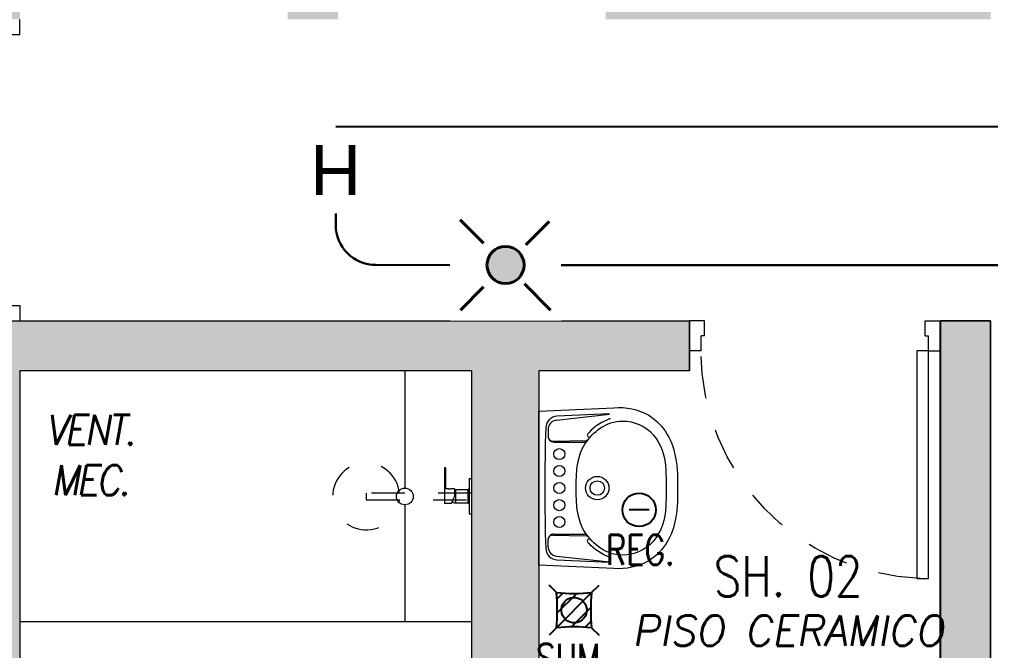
# Model space of a CAD drawing. Header units: millimetres. Extents: x -3 to 53, y -110 to 39.
# Drawn here: x 3.099 to 6, y -46.468 to -44.582 of the extents above; entities that cross this region are included whole.
import ezdxf
from ezdxf.enums import TextEntityAlignment as Align

# ---------------------------------------------------------------- set-up
doc = ezdxf.new("R2010")
doc.units = ezdxf.units.MM
doc.set_wipeout_variables(frame=1)
for name, pattern in [('CONTINUA', [0]), ('HIDDEN2', [0.1875, 0.125, -0.0625]), ('IMPORT-RAYABARRA', [0.85, 0.3, -0.3, 0, -0.25])]:
    doc.linetypes.add(name, pattern=pattern)
for name, color, linetype in [('A-EST HATCH', 8, 'Continuous'), ('A-EST PLACAS', 8, 'Continuous'), ('A-LINEAS', 8, 'Continuous'), ('A-MURO BAJO', 8, 'Continuous'), ('A-SANITARIOS', 8, 'Continuous'), ('A-TEXTO-ACABADO PISO', 8, 'Continuous'), ('A-TEXTO-INDICACIONES', 8, 'Continuous'), ('DLP_MOBILIARIO', 8, 'Continuous'), ('DLP_TEXTO AMBIENTE', 8, 'Continuous')]:
    doc.layers.add(name, color=color, linetype=linetype)
for name, color, linetype, lineweight in [('A-MUROS', 8, 'Continuous', 30), ('MQ.CAN ACI', 5, 'RAYABARRA', 40), ('MQ.CANALI DYA', 3, 'LINEAPERPEN', 30), ('MQ.DETECTOR HUMO', 5, 'Continuous', 30), ('MQ_CAN ACI', 8, 'IMPORT-RAYABARRA', 50)]:
    doc.layers.add(name, color=color, linetype=linetype, lineweight=lineweight)
doc.styles.add('ROMANS', font='ROMANS.shx', dxfattribs={"oblique": 10})
doc.styles.get("Standard").update_dxf_attribs({"font": 'arial.ttf'})
doc.linetypes.add('LINEAPERPEN', pattern='A,0.75,-0.2,["I",Standard,S=0.12,R=0.09,X=0,Y=-0.06],-0.25', length=1.2)
doc.linetypes.add('RAYABARRA', pattern='A,0.3,-0.3,["|",Standard,S=0.1,R=0,X=-0.1,Y=-0.05],-0.25', length=0.85)

# ---------------------------------------------------------------- blocks, each defined once
blk = doc.blocks.new('EST.P11')
at = {"layer": 'A-EST HATCH', "lineweight": 0}
h = blk.add_hatch(color=8, dxfattribs=at)
h.dxf.hatch_style = 1
h.paths.add_polyline_path([(10.5, -2.74), (10.5, 3.375), (12.15, 3.375), (12.15, 3.525), (10.35, 3.525), (10.35, 2.65), (8.85, 2.65), (8.85, 3.15), (8.7, 3.15), (8.7, 2.5), (10.35, 2.5), (10.35, -2.74)])
h.paths.add_polyline_path([(18.45, 7.325), (20.05, 7.325), (20.05, 10.425), (18.85, 10.425), (18.85, 10.575), (20.2, 10.575), (20.2, 7.175), (18.45, 7.175)])
h.paths.add_polyline_path([(17.65, 10.575), (17.5, 10.575), (17.5, 7.175), (17.65, 7.175)])
h.paths.add_polyline_path([(11.85, 11.05), (11.85, 10.9), (12, 10.9), (12, 7.825), (12.15, 7.825), (12.15, 11.05)])
h.paths.add_polyline_path([(22.45, 4.725), (13.05, 4.725), (13.05, 4.875), (16.6, 4.875), (16.6, 6.275), (16.8, 6.275), (16.8, 4.875), (19.7, 4.875), (19.7, 6.275), (19.85, 6.275), (19.85, 4.875), (22.25, 4.875), (22.25, 6.125), (20.6, 6.125), (20.6, 6.275), (22.875, 6.275), (22.875, 6.125), (22.45, 6.125)])
h.paths.add_polyline_path([(15.1, 10.425), (15.1, 7.325), (16.7, 7.325), (16.7, 7.175), (14.95, 7.175), (14.95, 10.575), (16.3, 10.575), (16.3, 10.425)])
h.paths.add_polyline_path([(10.35, 5.75), (8.7, 5.75), (8.7, 5.1), (8.85, 5.1), (8.85, 5.6), (10.35, 5.6), (10.35, 4.725), (12.15, 4.725), (12.15, 4.875), (10.5, 4.875), (10.5, 10.99), (10.35, 10.99)])
h.paths.add_polyline_path([(5.85, 10.9), (5.25, 10.9), (5.25, 11.05), (6, 11.05), (6, 7.65), (4.85, 7.65), (4.85, 7.8), (5.85, 7.8)])
h.paths.add_polyline_path([(4.05, 11.05), (4.05, 7.65), (3.9, 7.65), (3.9, 11.05)])
h.paths.add_polyline_path([(3.1, 7.8), (1.5, 7.8), (1.5, 10.9), (2.7, 10.9), (2.7, 11.05), (1.35, 11.05), (1.35, 7.65), (3.1, 7.65)])
h.paths.add_polyline_path([(4.05, -2.8), (4.05, 0.6), (3.9, 0.6), (3.9, -2.8)])
h.paths.add_polyline_path([(3.1, 0.45), (1.5, 0.45), (1.5, -2.65), (2.7, -2.65), (2.7, -2.8), (1.35, -2.8), (1.35, 0.6), (3.1, 0.6)])
h.paths.add_polyline_path([(8.7, -0.35), (8.85, -0.35), (8.85, -2.65), (9, -2.65), (9, -2.8), (8.7, -2.8)])
h.paths.add_polyline_path([(18.45, 0.925), (20.05, 0.925), (20.05, -2.175), (18.85, -2.175), (18.85, -2.325), (20.2, -2.325), (20.2, 1.075), (18.45, 1.075)])
h.paths.add_polyline_path([(17.65, -2.325), (17.5, -2.325), (17.5, 1.075), (17.65, 1.075)])
h.paths.add_polyline_path([(12.15, -2.8), (11.85, -2.8), (11.85, -2.65), (12, -2.65), (12, 0.425), (12.15, 0.425)])
h.paths.add_polyline_path([(15.1, -2.175), (15.1, 0.925), (16.7, 0.925), (16.7, 1.075), (14.95, 1.075), (14.95, -2.325), (16.3, -2.325), (16.3, -2.175)])
h.paths.add_polyline_path([(6, -2.8), (6, 0.6), (4.85, 0.6), (4.85, 0.45), (5.85, 0.45), (5.85, -2.65), (5.25, -2.65), (5.25, -2.8)])
h.paths.add_polyline_path([(3.0968, 5.55), (2.95, 5.55), (2.95, 6.75), (5.1, 6.75), (5.1, 6.6), (4.65, 6.6), (4.65, 5), (4.45, 5), (4.45, 6.6), (3.1, 6.6), (3.1, 5.55)], flags=17)
h.paths.add_polyline_path([(3.0968, 2.7), (2.95, 2.7), (2.95, 1.5), (5.1, 1.5), (5.1, 1.65), (4.65, 1.65), (4.65, 3.25), (4.45, 3.25), (4.45, 1.65), (3.1, 1.65), (3.1, 2.7)], flags=17)
h.paths.add_polyline_path([(8.8501, 4.2), (6, 4.2), (6, 6.75), (5.85, 6.75), (5.85, 4.2), (3.1, 4.2), (3.1, 4.8), (2.95, 4.8), (2.95, 4.2), (0.15, 4.2), (0.15, 8.25), (0, 8.25), (0, 0), (0.15, 0), (0.15, 4.05), (2.95, 4.05), (2.95, 3.45), (3.1, 3.45), (3.1, 4.05), (5.85, 4.05), (5.85, 1.5), (6, 1.5), (6, 4.05), (8.8501, 4.05)])
h.paths.add_polyline_path([(8.7, 11.05), (8.7, 8.6), (8.85, 8.6), (8.85, 10.9), (9, 10.9), (9, 11.05)])
h.paths.add_polyline_path([(22.9, 4.725), (25, 4.725), (25, 4.875), (23.05, 4.875), (23.05, 8.575), (25, 8.575), (25, 8.725), (23.05, 8.725), (23.05, 10.575), (22.2, 10.575), (22.2, 10.425), (22.9, 10.425)])
h.paths.add_polyline_path([(26.7, 4.725), (26.85, 4.725), (26.85, 8.725), (26.7, 8.725)])
h.paths.add_polyline_path([(47.1, 1.5), (45.2, 1.5), (45.2, 1.65), (46.95, 1.65), (46.95, 4.05), (41.1999, 4.05), (41.1999, 4.2), (46.95, 4.2), (46.95, 6.6), (45.2, 6.6), (45.2, 6.75), (47.1, 6.75)])
h.paths.add_polyline_path([(24.05, 3.525), (25.9, 3.525), (25.9, 3.375), (24.05, 3.375)], flags=17)
h.paths.add_polyline_path([(21.05, 1.975), (21.05, 2.125), (22.85, 2.125), (22.85, 3.375), (20.3, 3.375), (20.3, 1.975), (20.15, 1.975), (20.15, 3.375), (16.8, 3.375), (16.8, 1.975), (16.6, 1.975), (16.6, 3.375), (13.05, 3.375), (13.05, 3.525), (23.05, 3.525), (23.05, 1.975)])
h.paths.add_polyline_path([(23.05, 1.95), (23.05, -1.775), (26.7, -1.775), (26.7, 0.875), (24.35, 0.875), (24.35, 1.425), (24.05, 1.425), (24.05, 1.575), (24.5, 1.575), (24.5, 1.025), (26.7, 1.025), (26.7, 3.525), (26.85, 3.525), (26.85, -1.925), (23.05, -1.925), (23.05, -2.325), (22.2, -2.325), (22.2, -2.175), (22.9, -2.175), (22.9, 1.95)])
h.paths.add_polyline_path([(43.75, 7.8), (45.35, 7.8), (45.35, 7.6), (43.75, 7.6)])
h.paths.add_polyline_path([(43.75, 0.65), (45.35, 0.65), (45.35, 0.45), (43.75, 0.45)])
h.paths.add_polyline_path([(30.85, 2.375), (30.85, 3.525), (29.75, 3.525), (29.75, 2.375), (29.9, 2.375), (29.9, 3.375), (30.75, 3.375), (30.75, 2.375)])
h.paths.add_polyline_path([(39.5497, 4.875), (39.5497, 4.725), (39.7, 4.725), (39.7, 5.6), (41.1999, 5.6), (41.1999, 5.1009), (41.35, 5.1009), (41.35, 5.75), (39.7, 5.75), (39.7, 7.75), (39.55, 7.75), (39.55, 4.875)])
edge = h.paths.add_edge_path()
edge.add_line((30.85, 4.725), (30.85, 4.875))
edge.add_line((30.85, 4.875), (30.85, 5.875))
edge.add_line((30.85, 5.875), (30.75, 5.875))
edge.add_line((30.75, 5.875), (30.75, 4.875))
edge.add_line((30.75, 4.875), (30.35, 4.875))
edge.add_line((30.35, 4.875), (30.35, 5.875))
edge.add_line((30.35, 5.875), (30.2, 5.875))
edge.add_line((30.2, 5.875), (30.2, 4.725))
edge.add_line((30.2, 4.725), (30.85, 4.725))
h.paths.add_polyline_path([(33.45, 5.55), (33.45, 4.95), (33.25, 4.95), (33.25, 5.55), (33.3, 5.55), (33.3, 7.7501), (33.45, 7.7501)])
h.paths.add_polyline_path([(33.45, 2.7), (33.45, 3.3), (33.25, 3.3), (33.25, 2.7), (33.3, 2.7), (33.3, 0.4999), (33.45, 0.4999)])
at = {"layer": 'A-EST PLACAS', "color": 8, "lineweight": 0}
for points in [[(8.8501, 4.2), (6, 4.2), (6, 6.75), (5.85, 6.75), (5.85, 4.2), (3.1, 4.2), (3.1, 4.8), (2.95, 4.8), (2.95, 4.2), (0.15, 4.2), (0.15, 8.25), (0, 8.25), (0, 0), (0.15, 0), (0.15, 4.05), (2.95, 4.05), (2.95, 3.45), (3.1, 3.45), (3.1, 4.05), (5.85, 4.05), (5.85, 1.5), (6, 1.5), (6, 4.05), (8.8501, 4.05)], [(3.0968, 5.55), (2.95, 5.55), (2.95, 6.75), (5.1, 6.75), (5.1, 6.6), (4.65, 6.6), (4.65, 5), (4.45, 5), (4.45, 6.6), (3.1, 6.6), (3.1, 5.55)]]:
    blk.add_lwpolyline(points, close=True, dxfattribs=at)
blk = doc.blocks.new('*U254')
at = {"color": 8}
for p, q in [((-0.0526, 0.0526), (-0.0746, 0.0746)), ((0.0526, 0.0526), (0.0746, 0.0746)), ((-0.0526, -0.0526), (0.0526, 0.0526)), ((-0.051, 0.0331), (-0.0331, 0.051)), ((-0.0501, -0.008), (0.008, 0.05)), ((-0.008, -0.05), (0.0501, 0.008)), ((-0.0526, -0.0526), (-0.0746, -0.0746)), ((0.0331, -0.051), (0.051, -0.0331)), ((0.0526, -0.0526), (0.0746, -0.0746))]:
    blk.add_line(p, q, dxfattribs=at)
for centre, major_axis, start_param, end_param in [((0, 0.5882), (0.1673, 0.5115), 3.359812, 3.55544), ((-0.5912, 0), (-0.5144, 0.1682), 3.360366, 3.554886), ((0, 0), (0.0118, 0.036), 5.813820330443059, 12.09700563762265), ((0.5912, 0), (-0.5144, 0.1682), 0.218773, 0.413293), ((0, -0.5882), (-0.5115, 0.1673), -1.352577, -1.156949)]:
    blk.add_ellipse(centre, major_axis=major_axis, ratio=1, start_param=start_param, end_param=end_param, dxfattribs=at)
at = {"layer": 'A-TEXTO-INDICACIONES', "color": 8, "style": 'ROMANS', "width": 0.75}
blk.add_text('SUM.', height=0.09, dxfattribs=at).set_placement((-0.1125, -0.1903))
blk = doc.blocks.new('*U258')
at = {"color": 8, "linetype": 'Continuous'}
blk.add_line((0.0296, 0), (-0.0296, 0), dxfattribs=at)
blk.add_circle((0, 0), 0.05, dxfattribs=at)
at = {"layer": 'A-TEXTO-INDICACIONES', "color": 8, "style": 'ROMANS', "width": 0.75}
blk.add_text('REG.', height=0.09, dxfattribs=at).set_placement((-0.0994, -0.1644))
blk = doc.blocks.new('IISS P11')
at = {"ltscale": 0.05}
for name, p in [('*U258', (3.6, -4.8651, 0)), ('*U254', (3.4055, -5.1647, 0))]:
    blk.add_blockref(name, p, dxfattribs=at)
blk = doc.blocks.new('TEXTO AMBIENTES P11')
at = {"layer": 'A-TEXTO-ACABADO PISO', "color": 8, "lineweight": 0, "insert": (4.0448, -5.1808), "char_height": 0.09, "attachment_point": 2, "style": 'ROMANS'}
blk.add_mtext_dynamic_manual_height_columns('PISO CERAMICO', width=1.20225, gutter_width=12.5, heights=[0], dxfattribs=at)
at = {"layer": 'DLP_TEXTO AMBIENTE', "color": 8, "lineweight": 0, "style": 'ROMANS', "width": 0.8}
blk.add_text('SH. 02', height=0.12, dxfattribs=at).set_placement((4.0451, -5.1234), align=Align.CENTER)
blk = doc.blocks.new('ducha marsano')
at = {"color": 8, "linetype": 'HIDDEN2', "lineweight": 0, "ltscale": 0.5, "extrusion": (-4.9425e-10, -7.91123e-10, -1)}
for p, q in [((-0.01, 0), (0.01, 0)), ((0.01, 0), (0.01, -0.3155)), ((-0.01, -0.3155), (-0.01, 0)), ((-0.0155, -0.058), (-0.0157, -0.058)), ((0.0225, -0.0515), (-0.0001, -0.0515)), ((0.0225, -0.0515), (0.0225, -0.0627)), ((-0.0205, -0.08), (-0.0205, -0.0601)), ((0.021, -0.0815), (-0.019, -0.0815)), ((0.025, -0.0815), (0.021, -0.0815)), ((0.0225, -0.0682), (0.0225, -0.077)), ((0.0225, -0.077), (0.025, -0.077)), ((0.025, -0.077), (0.0771, -0.077)), ((0.0771, -0.0815), (0.025, -0.0815)), ((0.0771, -0.077), (0.0816, -0.077)), ((0.0816, -0.0815), (0.0771, -0.0815)), ((0.0816, -0.077), (0.082, -0.077)), ((0.082, -0.0815), (0.0816, -0.0815)), ((0.082, -0.077), (0.084, -0.077)), ((0.084, -0.0815), (0.082, -0.0815)), ((0.0855, -0.0785), (0.0855, -0.08)), ((0.01, -0.3155), (-0.01, -0.3155))]:
    blk.add_line(p, q, dxfattribs=at)
for centre, radius, start, end in [((-0.0004, -0.0462), 0.02, 323.9581, 354.9298), ((0.0004, -0.0462), 0.02, 185.0702, 195.2705), ((0.019, -0.08), 0.0015, 270, 360), ((-0.084, -0.0785), 0.0015, 90, 180), ((-0.084, -0.08), 0.0015, 180, 270), ((0, -0.3155), 0.1, 95.7392, 84.2608)]:
    blk.add_arc(centre, radius, start, end, dxfattribs=at)
at = {"color": 8, "linetype": 'HIDDEN2', "lineweight": 0, "ltscale": 0.5, "extrusion": (-4.94252e-10, -7.91124e-10, -1)}
blk.add_ellipse((0, -0.0515), major_axis=(-0.0225, -0.0095), ratio=0.001448, start_param=0.425436, end_param=1.567366, dxfattribs=at)
at = {"color": 8, "linetype": 'HIDDEN2', "lineweight": 0, "ltscale": 0.5}
for points, degree in [([(-0.0305, 0), (0, 0), (0.0305, 0)], 2), ([(0.0305, 0), (0.0415, 0), (0.0525, 0)], 2), ([(0.0525, 0), (0.0525, -0.0038), (0.0525, -0.0075)], 2), ([(-0.0525, 0), (-0.0525, -0.0038), (-0.0525, -0.0075)], 2), ([(-0.0525, 0), (-0.0415, 0), (-0.0305, 0)], 2), ([(-0.0525, -0.0075), (-0.0525, -0.0075), (-0.0525, -0.0075)], 2), ([(0.0305, -0.008), (0, -0.008), (-0.0305, -0.008)], 2), ([(-0.0215, -0.008), (-0.0215, -0.0093), (-0.0215, -0.0105)], 2), ([(-0.021, -0.011), (-0.007, -0.011), (0.007, -0.011), (0.021, -0.011)], 3), ([(-0.02, -0.011), (-0.02, -0.0294), (-0.02, -0.0477)], 2), ([(0.02, -0.011), (0.02, -0.0294), (0.02, -0.0477)], 2), ([(0.0215, -0.008), (0.0215, -0.0093), (0.0215, -0.0105)], 2), ([(-0.0197, -0.048), (0, -0.048), (0.0197, -0.048)], 2)]:
    blk.add_open_spline(points, degree=degree, dxfattribs=at)
for points, weights in [([(-0.0525, -0.0075), (-0.0525, -0.0075), (-0.0525, -0.0075)], [1, 0.990847086912, 0.982266230892]), ([(-0.052, -0.008), (-0.0525, -0.008), (-0.0525, -0.0075)], [1, 0.707106781193, 1]), ([(-0.0215, -0.0105), (-0.0215, -0.011), (-0.021, -0.011)], [1, 0.70710678154, 1]), ([(0.0211, -0.011), (0.0211, -0.011), (0.021, -0.011)], [1, 0.992411795776, 1]), ([(0.052, -0.008), (0.0521, -0.008), (0.0521, -0.008)], [1, 0.992411795771, 1]), ([(-0.02, -0.0477), (-0.02, -0.048), (-0.0197, -0.048)], [1, 0.707106780138, 1]), ([(0.02, -0.0477), (0.02, -0.048), (0.0197, -0.048)], [1, 0.707106779703, 1])]:
    blk.add_rational_spline(points, weights, degree=2, dxfattribs=at)
for points, knots in [([(-0.0305, -0.008), (-0.0332, -0.008), (-0.0374, -0.008), (-0.0424, -0.008), (-0.0458, -0.008), (-0.0486, -0.008), (-0.0512, -0.008), (-0.052, -0.008), (-0.052, -0.008)], [0, 0, 0, 0, 8.104572, 12.495263, 16.885954, 21.276645, 25.667336, 33.771908, 33.771908, 33.771908, 33.771908]), ([(0.052, -0.008), (0.052, -0.008), (0.0512, -0.008), (0.0486, -0.008), (0.0458, -0.008), (0.0424, -0.008), (0.0374, -0.008), (0.0332, -0.008), (0.0305, -0.008)], [0, 0, 0, 0, 8.104572, 12.495263, 16.885954, 21.276645, 25.667336, 33.771908, 33.771908, 33.771908, 33.771908]), ([(0.0225, -0.0682), (0.0225, -0.0682), (0.0225, -0.0682), (0.0225, -0.0679), (0.0224, -0.0677), (0.0224, -0.0672), (0.0224, -0.0669), (0.0223, -0.0662), (0.0223, -0.0658), (0.0223, -0.0652), (0.0223, -0.0648), (0.0224, -0.0641), (0.0224, -0.0638), (0.0224, -0.0633), (0.0225, -0.0631), (0.0225, -0.0628), (0.0225, -0.0627), (0.0225, -0.0627)], [0.4148436, 0.4148436, 0.4148436, 0.4148436, 0.5185541, 0.5185541, 0.6222645, 0.6222645, 0.7259759, 0.7259759, 0.8296873, 0.8296873, 0.9333987, 0.9333987, 1.03711, 1.03711, 1.1408205, 1.1408205, 1.2445309, 1.2445309, 1.2445309, 1.2445309])]:
    blk.add_open_spline(points, degree=3, knots=knots, dxfattribs=at)
for points, weights, degree, knots in [([(0.0211, -0.011), (0.0211, -0.011), (0.0211, -0.011), (0.0211, -0.011), (0.0214, -0.0109), (0.0215, -0.0107), (0.0215, -0.0105)], [0.918641037743, 0.918640949346, 0.918640860949, 0.918640772552, 0.789223156395, 0.789223156395, 0.918640772552], 3, [0.1238988, 0.1238988, 0.1238988, 0.1238988, 0.1238993, 0.1238993, 0.1238993, 0.78603, 0.78603, 0.78603, 0.78603]), ([(0.0521, -0.008), (0.0521, -0.008), (0.0521, -0.008), (0.0525, -0.0079), (0.0525, -0.0075)], [0.918641037749, 0.918640905153, 0.918640772558, 0.724517853988, 0.918640772558], 2, [0.1238988, 0.1238988, 0.1238988, 0.1238993, 0.1238993, 0.7860311, 0.7860311, 0.7860311])]:
    blk.add_rational_spline(points, weights, degree=degree, knots=knots, dxfattribs=at)
blk = doc.blocks.new('*U143')
at = {"color": 8, "lineweight": 0}
for p, q in [((0.01, 0.855), (0.01, 0.9)), ((0.1, 0.865), (0.1, 0.9)), ((0.055, 0.855), (0.01, 0.855)), ((0.1, 0.865), (0.055, 0.865)), ((0.055, 0.855), (0.055, 0.865)), ((0.055, 0.045), (0.01, 0.045)), ((0.01, 0.045), (0.01, 0)), ((0.055, 0.045), (0.055, 0.035)), ((0.1, 0.035), (0.055, 0.035)), ((0.1, 0.035), (0.1, 0))]:
    blk.add_line(p, q, dxfattribs=at)
blk.add_lwpolyline([(0.93, 0.07), (0.93, 0.035), (0.1, 0.035), (0.1, 0.07)], close=True, dxfattribs=at)
at = {"color": 8, "linetype": 'HIDDEN2', "lineweight": 0}
blk.add_arc((0.0995, 0.0339), 0.8311, 2.2301, 89.9672, dxfattribs=at)
blk = doc.blocks.new('BOWL-ITALGRIF_VARADERO_01')
at = {"color": 8, "lineweight": 0}
for p, q in [((-0.2032, -0.1971), (-0.2208, -0.038)), ((0.2032, -0.1971), (0.2208, -0.038)), ((-0.1404, -0.2077), (-0.1424, -0.1083)), ((-0.1375, -0.205), (-0.1375, -0.1117)), ((0.1375, -0.205), (0.1375, -0.1117)), ((0.1404, -0.2077), (0.1424, -0.1083)), ((-0.1753, -0.222), (-0.1544, -0.222)), ((0.1753, -0.222), (0.1544, -0.222))]:
    blk.add_line(p, q, dxfattribs=at)
for points in [[(-0.0917, 0.1589, -0.02989), (-0.0456, 0.1646, -0.007822), (0.0456, 0.1646, -0.02989), (0.0918, 0.1589, -0.091737), (0.1601, 0.1343, -0.112496), (0.2175, 0.0792, -0.147885), (0.2402, -0.0257), (0.23, -0.25), (-0.23, -0.25), (-0.2402, -0.0257, -0.147885), (-0.2175, 0.0792, -0.112496), (-0.1601, 0.1343, -0.091737)], [(-0.0496, -0.1363, -0.062677), (-0.1048, -0.1249, -0.110639), (-0.1576, -0.091, -0.120976), (-0.195, -0.0344, -0.061198), (-0.2, 0, -0.21707), (-0.1593, 0.092, -0.174983), (-0.0545, 0.1298, -0.010618), (0, 0.131, -0.010618), (0.0545, 0.1298, -0.174983), (0.1593, 0.092, -0.21707), (0.2, 0, -0.061198), (0.195, -0.0344, -0.120976), (0.1576, -0.091, -0.110639), (0.1048, -0.1249, -0.062677), (0.0496, -0.1363, -0.017583), (0, -0.138, -0.017583)]]:
    blk.add_lwpolyline(points, format="xyb", close=True, dxfattribs=at)
for points in [[(-0.2216, -0.0381), (-0.2145, -0.1954, 0.390823), (-0.1807, -0.2288, 0.017524), (0.1807, -0.2288, 0.390823), (0.2145, -0.1954), (0.2216, -0.0381)], [(-0.2072, -0.035, 0.005), (-0.2064, -0.038, 0.121292), (-0.166, -0.0996, 0.007977), (-0.1624, -0.1031)], [(0.2072, -0.035, -0.005), (0.2064, -0.038, -0.121292), (0.166, -0.0996, -0.007977), (0.1624, -0.1031)]]:
    blk.add_lwpolyline(points, format="xyb", dxfattribs=at)
for centre, radius in [((0, -0.075), 0.035), ((0, -0.075), 0.0215), ((-0.1015, -0.1885), 0.0165), ((-0.051, -0.1885), 0.0165), ((0, -0.1885), 0.0165), ((0.051, -0.1885), 0.0165), ((0.1015, -0.1885), 0.0165)]:
    blk.add_circle(centre, radius, dxfattribs=at)
for centre, radius, start, end in [((-0.1583, -0.0987), 0.006, 226.6431, 46.6431), ((-0.1404, -0.1083), 0.002, 54.3619, 181.1374), ((-0.1355, -0.1117), 0.002, 56.7109, 180), ((0.1355, -0.1117), 0.002, 0, 123.2891), ((0.1404, -0.1083), 0.002, 358.8626, 125.6381), ((0.1583, -0.0987), 0.006, 133.3569, 313.3569), ((0.1048, -0.1249), 9.094947017729287e-16, 0, 217.6714), ((-0.1753, -0.194), 0.028, 186.3111, 270), ((0.1753, -0.194), 0.028, 270, 353.6889), ((-0.1545, -0.205), 0.017, 270, 0), ((-0.1544, -0.208), 0.014, 270, 1.1374), ((0.1545, -0.205), 0.017, 180, 270), ((0.1544, -0.208), 0.014, 178.8626, 270)]:
    blk.add_arc(centre, radius, start, end, dxfattribs=at)
blk = doc.blocks.new('*U144')
at = {"color": 8, "lineweight": 0}
for p, q in [((0.01, 0.705), (0.01, 0.75)), ((0.1, 0.715), (0.1, 0.75)), ((0.055, 0.705), (0.01, 0.705)), ((0.1, 0.715), (0.055, 0.715)), ((0.055, 0.705), (0.055, 0.715)), ((0.055, 0.045), (0.01, 0.045)), ((0.01, 0.045), (0.01, 0)), ((0.055, 0.045), (0.055, 0.035)), ((0.1, 0.035), (0.055, 0.035)), ((0.1, 0.035), (0.1, 0))]:
    blk.add_line(p, q, dxfattribs=at)
blk.add_lwpolyline([(0.78, 0.07), (0.78, 0.035), (0.1, 0.035), (0.1, 0.07)], close=True, dxfattribs=at)
at = {"color": 8, "linetype": 'HIDDEN2', "lineweight": 0}
blk.add_arc((0.0996, 0.0341), 0.6809, 2.2301, 89.9672, dxfattribs=at)
blk = doc.blocks.new('DPTO 65_D1')
at = {"layer": 'A-LINEAS', "color": 8, "lineweight": 0}
for p, q in [((-4.6001, 2.475), (-4.6001, 2.125)), ((-4.6001, 2.075), (-4.6001, 1.725))]:
    blk.add_line(p, q, dxfattribs=at)
blk.add_circle((-4.6001, 2.1), 0.025, dxfattribs=at)
at = {"layer": 'A-MURO BAJO', "color": 8, "lineweight": 0}
blk.add_line((-4.4001, 1.725), (-5.7501, 1.725), dxfattribs=at)
at = {"layer": 'A-MUROS', "color": 8, "lineweight": 0}
for p, q in [((-5.9001, 2.625), (-3.7501, 2.625)), ((-3.7501, 2.625), (-3.7501, 2.475)), ((-3.0001, 0.075), (-3.0001, 2.625)), ((-3.0001, 2.625), (-2.8501, 2.625)), ((-2.8501, 2.625), (-2.8501, 0.075)), ((-4.4001, 2.475), (-5.7501, 2.475)), ((-5.7501, 2.475), (-5.7501, 1.425)), ((-4.4001, 0.975), (-4.4001, 2.475)), ((-3.7501, 2.475), (-4.2001, 2.475)), ((-4.2001, 2.475), (-4.2001, 0.975))]:
    blk.add_line(p, q, dxfattribs=at)
at = {"layer": 'A-SANITARIOS', "color": 8, "lineweight": 0, "rotation": 270}
blk.add_blockref('BOWL-ITALGRIF_VARADERO_01', (-3.9501, 2.125, 0), dxfattribs=at)
at = {"layer": 'A-SANITARIOS', "color": 8, "lineweight": 0, "extrusion": (-7.91123e-10, -4.9425e-10, -1), "rotation": 90.00000070035715}
blk.add_blockref('ducha marsano', (4.4001, 2.1, 0), dxfattribs=at)
at = {"layer": 'DLP_MOBILIARIO', "color": 8, "lineweight": 0, "rotation": 180}
blk.add_blockref('*U143', (-5.7401, 3.525), dxfattribs=at)
at = {"layer": 'DLP_MOBILIARIO', "color": 8, "lineweight": 0, "xscale": -1.000000000000015, "rotation": 90}
blk.add_blockref('*U144', (-3.0001, 2.635), dxfattribs=at)
blk = doc.blocks.new('TEXTO NOTAS P11')
at = {"layer": 'A-TEXTO-INDICACIONES', "insert": (1.9599, -4.7012), "char_height": 0.09, "width": 0.4157, "attachment_point": 5, "style": 'ROMANS'}
blk.add_mtext('\\pxsm1,qc,t16;{\\W0.9;\\T0.9;VENT. MEC.}', dxfattribs=at)
blk = doc.blocks.new('arq.')
at = {"color": 8}
blk.add_blockref('IISS P11', (102.5627, -39.2888), dxfattribs=at)
at = {"layer": 'A-EST PLACAS', "color": 8}
blk.add_blockref('EST.P11', (101.2127, -50.3388), dxfattribs=at)
at = {"layer": 'DLP_TEXTO AMBIENTE', "color": 8}
blk.add_blockref('TEXTO AMBIENTES P11', (102.5627, -39.2888), dxfattribs=at)
at = {"color": 8}
blk.add_blockref('DPTO 65_D1', (110.0627, -46.2138), dxfattribs=at)
at = {"layer": 'A-TEXTO-INDICACIONES', "color": 8}
blk.add_blockref('TEXTO NOTAS P11', (102.5627, -39.2888), dxfattribs=at)
blk = doc.blocks.new('AVISADOR SONORO 1 EN 75')
at = {"color": 5, "linetype": 'CONTINUA', "ltscale": 0.05}
blk.add_wipeout([(0.1057, 0.5441), (-0.1057, 0.5441), (0, 0.3328)], dxfattribs=at).dxf.layer = 'MQ_CAN ACI'
blk.add_wipeout([(-0.1664, 0), (0.1664, 0), (0.1664, 0.3328), (-0.1664, 0.3328)], dxfattribs=at).dxf.layer = 'MQ_CAN ACI'
at = {"layer": 'MQ.CAN ACI', "linetype": 'CONTINUA', "ltscale": 0.05}
h = blk.add_hatch(color=256, dxfattribs=at)
h.paths.add_polyline_path([(0, 0.1664), (-0.0392, 0.1272, 0.198912), (0, 0.1109, 0.198912), (0.0392, 0.1272)])
h.paths.add_polyline_path([(0.0392, 0.1272, 0.414214), (0.0392, 0.2056), (0, 0.1664)])
h.paths.add_polyline_path([(0.0392, 0.2056, 0.198912), (0, 0.2219, 0.198912), (-0.0392, 0.2056), (0, 0.1664)])
h.paths.add_polyline_path([(0, 0.1664), (-0.0392, 0.2056, 0.414214), (-0.0392, 0.1272)])
for p, q in [((-0.0606, 0.227), (-0.1302, 0.2965)), ((0.0657, 0.2321), (0.1353, 0.3017)), ((-0.1346, 0.0318), (-0.0563, 0.1101)), ((0.1349, 0.0315), (0.0656, 0.1008))]:
    blk.add_line(p, q, dxfattribs=at)
blk.add_circle((0, 0.1664), 0.0555, dxfattribs=at)
blk = doc.blocks.new('DETECTOR DE HUMO 1 EN 75')
blk.add_wipeout([(0.13, 0.13), (0.13, 0.1316), (0.13, 0.1333), (0.1299, 0.1349), (0.1298, 0.1365), (0.1297, 0.1382), (0.1296, 0.1398), (0.1295, 0.1414), (0.1293, 0.143), (0.1292, 0.1447), (0.129, 0.1463), (0.1288, 0.1479), (0.1285, 0.1495), (0.1283, 0.1511), (0.128, 0.1528), (0.1277, 0.1544), (0.1274, 0.156), (0.127, 0.1576), (0.1267, 0.1592), (0.1263, 0.1607), (0.1259, 0.1623), (0.1255, 0.1639), (0.1251, 0.1655), (0.1246, 0.1671), (0.1241, 0.1686), (0.1236, 0.1702), (0.1231, 0.1717), (0.1226, 0.1733), (0.122, 0.1748), (0.1215, 0.1763), (0.1209, 0.1779), (0.1203, 0.1794), (0.1196, 0.1809), (0.119, 0.1824), (0.1183, 0.1839), (0.1176, 0.1854), (0.1169, 0.1868), (0.1162, 0.1883), (0.1155, 0.1897), (0.1147, 0.1912), (0.1139, 0.1926), (0.1131, 0.1941), (0.1123, 0.1955), (0.1115, 0.1969), (0.1106, 0.1983), (0.1098, 0.1997), (0.1089, 0.201), (0.108, 0.2024), (0.1071, 0.2037), (0.1061, 0.2051), (0.1052, 0.2064), (0.1042, 0.2077), (0.1032, 0.209), (0.1022, 0.2103), (0.1012, 0.2116), (0.1002, 0.2129), (0.0991, 0.2141), (0.0981, 0.2154), (0.097, 0.2166), (0.0959, 0.2178), (0.0948, 0.219), (0.0936, 0.2202), (0.0925, 0.2213), (0.0913, 0.2225), (0.0902, 0.2236), (0.089, 0.2248), (0.0878, 0.2259), (0.0866, 0.227), (0.0854, 0.2281), (0.0841, 0.2291), (0.0829, 0.2302), (0.0816, 0.2312), (0.0803, 0.2322), (0.079, 0.2332), (0.0777, 0.2342), (0.0764, 0.2352), (0.0751, 0.2361), (0.0737, 0.2371), (0.0724, 0.238), (0.071, 0.2389), (0.0697, 0.2398), (0.0683, 0.2406), (0.0669, 0.2415), (0.0655, 0.2423), (0.0641, 0.2431), (0.0626, 0.2439), (0.0612, 0.2447), (0.0597, 0.2455), (0.0583, 0.2462), (0.0568, 0.2469), (0.0554, 0.2476), (0.0539, 0.2483), (0.0524, 0.249), (0.0509, 0.2496), (0.0494, 0.2503), (0.0479, 0.2509), (0.0463, 0.2515), (0.0448, 0.252), (0.0433, 0.2526), (0.0417, 0.2531), (0.0402, 0.2536), (0.0386, 0.2541), (0.0371, 0.2546), (0.0355, 0.2551), (0.0339, 0.2555), (0.0323, 0.2559), (0.0307, 0.2563), (0.0292, 0.2567), (0.0276, 0.257), (0.026, 0.2574), (0.0244, 0.2577), (0.0228, 0.258), (0.0211, 0.2583), (0.0195, 0.2585), (0.0179, 0.2588), (0.0163, 0.259), (0.0147, 0.2592), (0.013, 0.2593), (0.0114, 0.2595), (0.0098, 0.2596), (0.0082, 0.2597), (0.0065, 0.2598), (0.0049, 0.2599), (0.0033, 0.26), (0.0016, 0.26), (0, 0.26), (-0.0016, 0.26), (-0.0033, 0.26), (-0.0049, 0.2599), (-0.0065, 0.2598), (-0.0082, 0.2597), (-0.0098, 0.2596), (-0.0114, 0.2595), (-0.013, 0.2593), (-0.0147, 0.2592), (-0.0163, 0.259), (-0.0179, 0.2588), (-0.0195, 0.2585), (-0.0211, 0.2583), (-0.0228, 0.258), (-0.0244, 0.2577), (-0.026, 0.2574), (-0.0276, 0.257), (-0.0292, 0.2567), (-0.0307, 0.2563), (-0.0323, 0.2559), (-0.0339, 0.2555), (-0.0355, 0.2551), (-0.0371, 0.2546), (-0.0386, 0.2541), (-0.0402, 0.2536), (-0.0417, 0.2531), (-0.0433, 0.2526), (-0.0448, 0.252), (-0.0463, 0.2515), (-0.0479, 0.2509), (-0.0494, 0.2503), (-0.0509, 0.2496), (-0.0524, 0.249), (-0.0539, 0.2483), (-0.0554, 0.2476), (-0.0568, 0.2469), (-0.0583, 0.2462), (-0.0597, 0.2455), (-0.0612, 0.2447), (-0.0626, 0.2439), (-0.0641, 0.2431), (-0.0655, 0.2423), (-0.0669, 0.2415), (-0.0683, 0.2406), (-0.0697, 0.2398), (-0.071, 0.2389), (-0.0724, 0.238), (-0.0737, 0.2371), (-0.0751, 0.2361), (-0.0764, 0.2352), (-0.0777, 0.2342), (-0.079, 0.2332), (-0.0803, 0.2322), (-0.0816, 0.2312), (-0.0829, 0.2302), (-0.0841, 0.2291), (-0.0854, 0.2281), (-0.0866, 0.227), (-0.0878, 0.2259), (-0.089, 0.2248), (-0.0902, 0.2236), (-0.0913, 0.2225), (-0.0925, 0.2213), (-0.0936, 0.2202), (-0.0948, 0.219), (-0.0959, 0.2178), (-0.097, 0.2166), (-0.0981, 0.2154), (-0.0991, 0.2141), (-0.1002, 0.2129), (-0.1012, 0.2116), (-0.1022, 0.2103), (-0.1032, 0.209), (-0.1042, 0.2077), (-0.1052, 0.2064), (-0.1061, 0.2051), (-0.1071, 0.2037), (-0.108, 0.2024), (-0.1089, 0.201), (-0.1098, 0.1997), (-0.1106, 0.1983), (-0.1115, 0.1969), (-0.1123, 0.1955), (-0.1131, 0.1941), (-0.1139, 0.1926), (-0.1147, 0.1912), (-0.1155, 0.1897), (-0.1162, 0.1883), (-0.1169, 0.1868), (-0.1176, 0.1854), (-0.1183, 0.1839), (-0.119, 0.1824), (-0.1196, 0.1809), (-0.1203, 0.1794), (-0.1209, 0.1779), (-0.1215, 0.1763), (-0.122, 0.1748), (-0.1226, 0.1733), (-0.1231, 0.1717), (-0.1236, 0.1702), (-0.1241, 0.1686), (-0.1246, 0.1671), (-0.1251, 0.1655), (-0.1255, 0.1639), (-0.1259, 0.1623), (-0.1263, 0.1607), (-0.1267, 0.1592), (-0.127, 0.1576), (-0.1274, 0.156), (-0.1277, 0.1544), (-0.128, 0.1528), (-0.1283, 0.1511), (-0.1285, 0.1495), (-0.1288, 0.1479), (-0.129, 0.1463), (-0.1292, 0.1447), (-0.1293, 0.143), (-0.1295, 0.1414), (-0.1296, 0.1398), (-0.1297, 0.1382), (-0.1298, 0.1365), (-0.1299, 0.1349), (-0.13, 0.1333), (-0.13, 0.1316), (-0.13, 0.13), (-0.13, 0.1284), (-0.13, 0.1267), (-0.1299, 0.1251), (-0.1298, 0.1235), (-0.1297, 0.1218), (-0.1296, 0.1202), (-0.1295, 0.1186), (-0.1293, 0.117), (-0.1292, 0.1153), (-0.129, 0.1137), (-0.1288, 0.1121), (-0.1285, 0.1105), (-0.1283, 0.1089), (-0.128, 0.1072), (-0.1277, 0.1056), (-0.1274, 0.104), (-0.127, 0.1024), (-0.1267, 0.1008), (-0.1263, 0.0993), (-0.1259, 0.0977), (-0.1255, 0.0961), (-0.1251, 0.0945), (-0.1246, 0.0929), (-0.1241, 0.0914), (-0.1236, 0.0898), (-0.1231, 0.0883), (-0.1226, 0.0867), (-0.122, 0.0852), (-0.1215, 0.0837), (-0.1209, 0.0821), (-0.1203, 0.0806), (-0.1196, 0.0791), (-0.119, 0.0776), (-0.1183, 0.0761), (-0.1176, 0.0746), (-0.1169, 0.0732), (-0.1162, 0.0717), (-0.1155, 0.0703), (-0.1147, 0.0688), (-0.1139, 0.0674), (-0.1131, 0.0659), (-0.1123, 0.0645), (-0.1115, 0.0631), (-0.1106, 0.0617), (-0.1098, 0.0603), (-0.1089, 0.059), (-0.108, 0.0576), (-0.1071, 0.0563), (-0.1061, 0.0549), (-0.1052, 0.0536), (-0.1042, 0.0523), (-0.1032, 0.051), (-0.1022, 0.0497), (-0.1012, 0.0484), (-0.1002, 0.0471), (-0.0991, 0.0459), (-0.0981, 0.0446), (-0.097, 0.0434), (-0.0959, 0.0422), (-0.0948, 0.041), (-0.0936, 0.0398), (-0.0925, 0.0387), (-0.0913, 0.0375), (-0.0902, 0.0364), (-0.089, 0.0352), (-0.0878, 0.0341), (-0.0866, 0.033), (-0.0854, 0.0319), (-0.0841, 0.0309), (-0.0829, 0.0298), (-0.0816, 0.0288), (-0.0803, 0.0278), (-0.079, 0.0268), (-0.0777, 0.0258), (-0.0764, 0.0248), (-0.0751, 0.0239), (-0.0737, 0.0229), (-0.0724, 0.022), (-0.071, 0.0211), (-0.0697, 0.0202), (-0.0683, 0.0194), (-0.0669, 0.0185), (-0.0655, 0.0177), (-0.0641, 0.0169), (-0.0626, 0.0161), (-0.0612, 0.0153), (-0.0597, 0.0145), (-0.0583, 0.0138), (-0.0568, 0.0131), (-0.0554, 0.0124), (-0.0539, 0.0117), (-0.0524, 0.011), (-0.0509, 0.0104), (-0.0494, 0.0097), (-0.0479, 0.0091), (-0.0463, 0.0085), (-0.0448, 0.008), (-0.0433, 0.0074), (-0.0417, 0.0069), (-0.0402, 0.0064), (-0.0386, 0.0059), (-0.0371, 0.0054), (-0.0355, 0.0049), (-0.0339, 0.0045), (-0.0323, 0.0041), (-0.0307, 0.0037), (-0.0292, 0.0033), (-0.0276, 0.003), (-0.026, 0.0026), (-0.0244, 0.0023), (-0.0228, 0.002), (-0.0211, 0.0017), (-0.0195, 0.0015), (-0.0179, 0.0012), (-0.0163, 0.001), (-0.0147, 0.0008), (-0.013, 0.0007), (-0.0114, 0.0005), (-0.0098, 0.0004), (-0.0082, 0.0003), (-0.0065, 0.0002), (-0.0049, 0.0001), (-0.0033, 0), (-0.0016, 0), (0, 0), (0.0016, 0), (0.0033, 0), (0.0049, 0.0001), (0.0065, 0.0002), (0.0082, 0.0003), (0.0098, 0.0004), (0.0114, 0.0005), (0.013, 0.0007), (0.0147, 0.0008), (0.0163, 0.001), (0.0179, 0.0012), (0.0195, 0.0015), (0.0211, 0.0017), (0.0228, 0.002), (0.0244, 0.0023), (0.026, 0.0026), (0.0276, 0.003), (0.0292, 0.0033), (0.0307, 0.0037), (0.0323, 0.0041), (0.0339, 0.0045), (0.0355, 0.0049), (0.0371, 0.0054), (0.0386, 0.0059), (0.0402, 0.0064), (0.0417, 0.0069), (0.0433, 0.0074), (0.0448, 0.008), (0.0463, 0.0085), (0.0479, 0.0091), (0.0494, 0.0097), (0.0509, 0.0104), (0.0524, 0.011), (0.0539, 0.0117), (0.0554, 0.0124), (0.0568, 0.0131), (0.0583, 0.0138), (0.0597, 0.0145), (0.0612, 0.0153), (0.0626, 0.0161), (0.0641, 0.0169), (0.0655, 0.0177), (0.0669, 0.0185), (0.0683, 0.0194), (0.0697, 0.0202), (0.071, 0.0211), (0.0724, 0.022), (0.0737, 0.0229), (0.0751, 0.0239), (0.0764, 0.0248), (0.0777, 0.0258), (0.079, 0.0268), (0.0803, 0.0278), (0.0816, 0.0288), (0.0829, 0.0298), (0.0841, 0.0309), (0.0854, 0.0319), (0.0866, 0.033), (0.0878, 0.0341), (0.089, 0.0352), (0.0902, 0.0364), (0.0913, 0.0375), (0.0925, 0.0387), (0.0936, 0.0398), (0.0948, 0.041), (0.0959, 0.0422), (0.097, 0.0434), (0.0981, 0.0446), (0.0991, 0.0459), (0.1002, 0.0471), (0.1012, 0.0484), (0.1022, 0.0497), (0.1032, 0.051), (0.1042, 0.0523), (0.1052, 0.0536), (0.1061, 0.0549), (0.1071, 0.0563), (0.108, 0.0576), (0.1089, 0.059), (0.1098, 0.0603), (0.1106, 0.0617), (0.1115, 0.0631), (0.1123, 0.0645), (0.1131, 0.0659), (0.1139, 0.0674), (0.1147, 0.0688), (0.1155, 0.0703), (0.1162, 0.0717), (0.1169, 0.0732), (0.1176, 0.0746), (0.1183, 0.0761), (0.119, 0.0776), (0.1196, 0.0791), (0.1203, 0.0806), (0.1209, 0.0821), (0.1215, 0.0837), (0.122, 0.0852), (0.1226, 0.0867), (0.1231, 0.0883), (0.1236, 0.0898), (0.1241, 0.0914), (0.1246, 0.0929), (0.1251, 0.0945), (0.1255, 0.0961), (0.1259, 0.0977), (0.1263, 0.0993), (0.1267, 0.1008), (0.127, 0.1024), (0.1274, 0.104), (0.1277, 0.1056), (0.128, 0.1072), (0.1283, 0.1089), (0.1285, 0.1105), (0.1288, 0.1121), (0.129, 0.1137), (0.1292, 0.1153), (0.1293, 0.117), (0.1295, 0.1186), (0.1296, 0.1202), (0.1297, 0.1218), (0.1298, 0.1235), (0.1299, 0.1251), (0.13, 0.1267), (0.13, 0.1284)]).dxf.layer = 'MQ.DETECTOR HUMO'
at = {"layer": 'MQ.DETECTOR HUMO'}
blk.add_text('H', height=0.15, rotation=180, dxfattribs=at).set_placement((0, 0.13), align=Align.MIDDLE_CENTER)

msp = doc.modelspace()

# ---------------------------------------------------------------- block references
at = {"color": 7}
msp.add_blockref('arq.', (-101.2125, -1.8936), dxfattribs=at)

# ---------------------------------------------------------------- next in the draw order: block references
at = {"layer": 'MQ.CAN ACI', "linetype": 'CONTINUA', "ltscale": 0.05, "xscale": -1}
msp.add_blockref('AVISADOR SONORO 1 EN 75', (4.551, -45.4825), dxfattribs=at)
at = {"layer": 'MQ.DETECTOR HUMO'}
msp.add_blockref('DETECTOR DE HUMO 1 EN 75', (4.0435, -45.1622, 0), dxfattribs=at)

# ---------------------------------------------------------------- next in the draw order: linework, layer by layer
at = {"layer": 'MQ.CANALI DYA', "elevation": 0}
for points in [[(4.0437, -44.9022), (9.3456, -44.9031, 0.414214), (9.4656, -44.7831), (9.4656, -42.4574)], [(4.0435, -45.1622), (4.0435, -45.1959, 0.413994), (4.1635, -45.3159), (4.3846, -45.3161)], [(4.7174, -45.3161), (7.8811, -45.3161, -0.414214), (8.0011, -45.4361), (8.0011, -47.4525)]]:
    msp.add_lwpolyline(points, format="xyb", dxfattribs=at)

doc.saveas('drawing.dxf')
